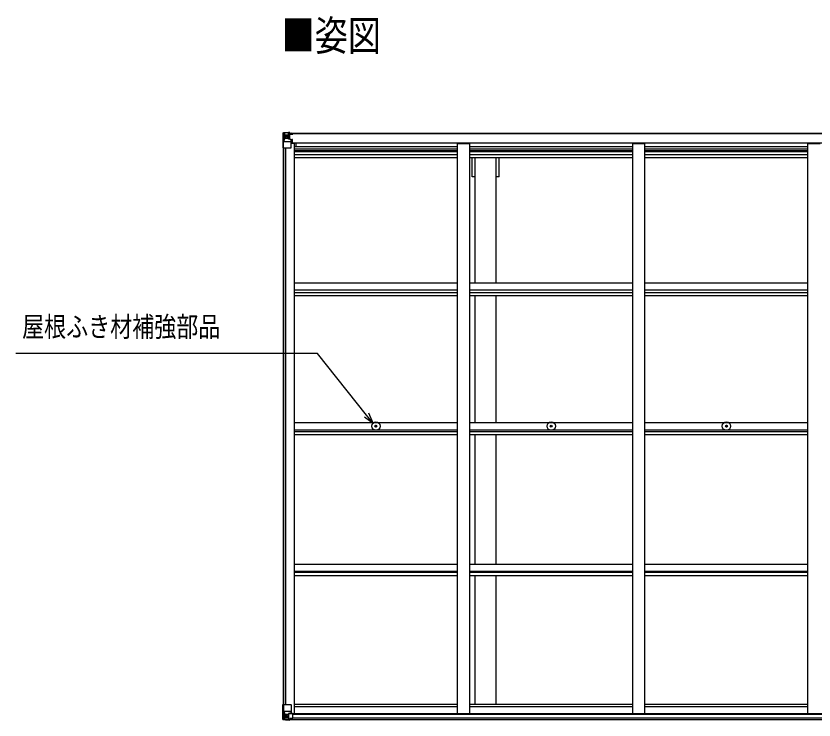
# Model space of a CAD drawing. Units: millimetres, scale not verified. Extents: x -10512 to 10512, y -7425 to 7425.
# Drawn here: x -3581 to -320, y 594 to 3472 of the extents above; entities that cross this region are included whole.
import ezdxf
from ezdxf.enums import TextEntityAlignment as Align

# ---------------------------------------------------------------- set-up
doc = ezdxf.new("R2010")
doc.units = ezdxf.units.MM
doc.header["$LTSCALE"] = 40
for name, color, linetype in [('0-2_USER1', 3, 'Continuous'), ('0-4_YKK_13', 4, 'Continuous'), ('0-5_YKK_A1', 4, 'Continuous'), ('0-6_YKK_D', 6, 'Continuous')]:
    doc.layers.add(name, color=color, linetype=linetype)
doc.styles.add('ＭＳ ゴシック', font='')
doc.styles.get('ＭＳ ゴシック').set_extended_font_data('MS Gothic')

msp = doc.modelspace()

# ---------------------------------------------------------------- linework, layer by layer
at = {"layer": '0-4_YKK_13'}
for p, q in [((-2490.45, 2993.08), (-2490.45, 2993.04)), ((-2489.51, 2994.08), (-2489.51, 2994.08)), ((-2489.51, 2994.04), (-2489.51, 2994.07)), ((-2480.54, 2994.47), (-2488.46, 2993.99)), ((-2487.6, 2993.02), (-2487.61, 2992.95)), ((-2487.61, 2932.37), (-2487.61, 2992.95)), ((-2487.06, 2959.25), (-2482.92, 2971.34)), ((-2483.64, 2989.58), (-2486.37, 2993.25)), ((-2482.78, 2986.07), (-2480.45, 2986.13)), ((-2482.78, 2972.6), (-2482.78, 2986.07)), ((-2480.45, 2972.57), (-2482.78, 2972.6)), ((-2468.45, 2995.25), (-2480.45, 2994.47)), ((-2480.45, 2986.13), (-2468.45, 2986.13)), ((-2480.45, 2972.57), (-2468.45, 2972.57)), ((-2480.45, 2972.57), (-2480.45, 2972.57)), ((-2474.97, 2978.93), (-2474.97, 2977.97)), ((-2469.45, 2986.13), (-2468.45, 2986.13)), ((-2461.95, 2995.77), (-2468.45, 2995.37)), ((-2468.45, 2969.27), (-2468.45, 2995.37)), ((-2468.45, 2994.48), (-2461.95, 2994.88)), ((-2466.95, 2989.66), (-2468.45, 2989.66)), ((-2466.95, 2986.13), (-2468.45, 2986.13)), ((-2466.95, 2972.57), (-2468.45, 2972.57)), ((-2467.62, 2969.01), (-2457.28, 2967.36)), ((-2467.62, 2968.38), (-2467.62, 2969.01)), ((-2457.28, 2966.73), (-2467.62, 2968.38)), ((-2461.95, 2993.96), (-2466.95, 2993.87)), ((-2466.45, 2989.3), (-2466.95, 2989.3)), ((-2462.95, 2984.37), (-2466.95, 2984.37)), ((-2462.95, 2976.17), (-2466.95, 2976.17)), ((-2466.84, 2988), (-2462.95, 2988)), ((-2466.45, 2990.33), (-2466.45, 2988.37)), ((-2458.45, 2990.33), (-2466.45, 2990.33)), ((-2458.45, 2990.3), (-2466.45, 2990.3)), ((-2456.45, 2988.46), (-2466.45, 2988.37)), ((-2466.45, 2988.21), (-2466.45, 2988.37)), ((-2466.45, 2988.37), (-2466.45, 2988.37)), ((-2462.95, 2968.27), (-2462.95, 2988.24)), ((-2461.95, 2994.88), (-2461.95, 2995.77)), ((-2461.95, 2994.37), (-2461.95, 2994.88)), ((-2461.95, 2994.37), (-2461.95, 2993.96)), ((-2461.95, 2993.96), (-2461.95, 2993.14)), ((-2456.95, 2993.57), (-2456.95, 2993.14)), ((-2456.65, 2993.57), (-2456.95, 2993.57)), ((-2456.65, 2993.57), (-2454.96, 2993.14)), ((-2456.45, 2990.07), (-2451.45, 2990.07)), ((-2456.45, 2988.46), (-2456.45, 2990.07)), ((-2451.45, 2991.08), (-2451.45, 2990.07)), ((-2451.45, 2990.07), (-2450.45, 2990.07)), ((-2450.45, 2990.07), (-2450.45, 2991.08)), ((-2450.45, 2990.07), (-2450.45, 2988.5)), ((-2450.45, 2988.39), (-2450.45, 2988.5)), ((-2487.06, 2959.25), (-2480.45, 2959.04)), ((-2480.45, 2959.04), (-2456.45, 2959.04)), ((-2457.28, 2967.36), (-2457.28, 2966.73)), ((-2457, 2967.28), (-2452.95, 2967.25)), ((-2456.45, 2933.37), (-2456.45, 2966.47)), ((-2451.95, 2955.37), (-2456.45, 2955.37)), ((-2435.95, 2952.06), (-2456.45, 2952.06)), ((-2451.95, 2967.24), (-2452.95, 2967.25)), ((-2452.95, 2965.51), (-2451.95, 2965.52)), ((-2451.95, 2952.06), (-2451.95, 2967.24)), ((-2487.61, 2932.37), (-2457.45, 2932.37)), ((-2112.7, 1795.59), (-2111.59, 1795.61)), ((-2112.7, 1794.59), (-2111.59, 1794.58)), ((-2111.59, 1795.61), (-2111.07, 1795.71)), ((-2111.59, 1794.58), (-2111.07, 1794.47)), ((-2110.97, 1796.23), (-2111.07, 1795.71)), ((-2110.97, 1793.96), (-2111.07, 1794.47)), ((-2110.95, 1797.34), (-2110.97, 1796.23)), ((-2110.95, 1792.85), (-2110.97, 1793.96)), ((-2109.95, 1797.34), (-2109.93, 1796.23)), ((-2109.95, 1792.85), (-2109.93, 1793.96)), ((-2109.93, 1796.23), (-2109.83, 1795.71)), ((-2109.93, 1793.96), (-2109.83, 1794.47)), ((-2109.31, 1795.61), (-2109.83, 1795.71)), ((-2109.31, 1794.58), (-2109.83, 1794.47)), ((-2108.21, 1795.59), (-2109.31, 1795.61)), ((-2108.21, 1794.59), (-2109.31, 1794.58)), ((-1396.7, 1795.59), (-1395.59, 1795.61)), ((-1396.7, 1794.59), (-1395.59, 1794.58)), ((-1395.59, 1795.61), (-1395.07, 1795.71)), ((-1395.59, 1794.58), (-1395.07, 1794.47)), ((-1394.97, 1796.23), (-1395.07, 1795.71)), ((-1394.97, 1793.96), (-1395.07, 1794.47)), ((-1394.95, 1797.34), (-1394.97, 1796.23)), ((-1394.95, 1792.85), (-1394.97, 1793.96)), ((-1393.95, 1797.34), (-1393.93, 1796.23)), ((-1393.95, 1792.85), (-1393.93, 1793.96)), ((-1393.93, 1796.23), (-1393.83, 1795.71)), ((-1393.93, 1793.96), (-1393.83, 1794.47)), ((-1393.31, 1795.61), (-1393.83, 1795.71)), ((-1393.31, 1794.58), (-1393.83, 1794.47)), ((-1392.21, 1795.59), (-1393.31, 1795.61)), ((-1392.21, 1794.59), (-1393.31, 1794.58)), ((-680.7, 1795.59), (-679.59, 1795.61)), ((-680.7, 1794.59), (-679.59, 1794.58)), ((-679.59, 1795.61), (-679.07, 1795.71)), ((-679.59, 1794.58), (-679.07, 1794.47)), ((-678.97, 1796.23), (-679.07, 1795.71)), ((-678.97, 1793.96), (-679.07, 1794.47)), ((-678.95, 1797.34), (-678.97, 1796.23)), ((-678.95, 1792.85), (-678.97, 1793.96)), ((-677.95, 1797.34), (-677.93, 1796.23)), ((-677.95, 1792.85), (-677.93, 1793.96)), ((-677.93, 1796.23), (-677.83, 1795.71)), ((-677.93, 1793.96), (-677.83, 1794.47)), ((-677.31, 1795.61), (-677.83, 1795.71)), ((-677.31, 1794.58), (-677.83, 1794.47)), ((-676.21, 1795.59), (-677.31, 1795.61)), ((-676.21, 1794.59), (-677.31, 1794.58)), ((-2490.45, 657.04), (-2457.45, 657.04)), ((-2490.45, 596.33), (-2490.45, 657.04)), ((-2487.61, 657.04), (-2487.61, 596.46)), ((-2456.45, 656.04), (-2456.45, 622.95)), ((-2487.06, 630.16), (-2480.45, 630.38)), ((-2487.06, 630.16), (-2482.92, 618.08)), ((-2480.45, 630.38), (-2456.45, 630.38)), ((-2468.45, 620.83), (-2461.95, 620.83)), ((-2468.45, 620.83), (-2468.45, 594.04)), ((-2457.28, 622.69), (-2467.62, 621.03)), ((-2467.62, 621.03), (-2467.62, 620.83)), ((-2464.93, 620.83), (-2457.28, 622.05)), ((-2461.95, 620.83), (-2452.95, 620.8)), ((-2457.28, 622.05), (-2457.28, 622.69)), ((-2451.95, 619.89), (-2451.95, 599.73)), ((-2489.51, 595.38), (-2489.51, 595.33)), ((-2480.54, 594.95), (-2488.46, 595.42)), ((-2487.6, 596.39), (-2487.61, 596.46)), ((-2483.64, 599.83), (-2486.37, 596.17)), ((-2480.45, 616.84), (-2482.78, 616.81)), ((-2482.78, 616.81), (-2482.78, 603.34)), ((-2482.78, 603.34), (-2480.45, 603.28)), ((-2480.45, 616.84), (-2480.45, 616.84)), ((-2468.45, 616.84), (-2480.45, 616.84)), ((-2480.45, 603.29), (-2468.45, 603.29)), ((-2468.45, 594.16), (-2480.45, 594.94)), ((-2475.93, 610.48), (-2475.93, 611.44)), ((-2461.95, 593.65), (-2461.95, 599.59)), ((-2452.95, 599.02), (-2461.95, 598.96))]:
    msp.add_line(p, q, dxfattribs=at)
for points in [[(-2490.45, 2993.04), (-2490.45, 2932.37), (-2487.61, 2932.37)], [(-2489.51, 2994.08), (-2480.45, 2994.64), (-2468.45, 2995.37)], [(-2476.89, 2979.89), (-2477.85, 2979.89), (-2477.85, 2980.85), (-2476.89, 2980.85)], [(-2475.93, 2981.81), (-2475.93, 2982.77), (-2474.97, 2982.77), (-2474.97, 2981.81)], [(-2474.97, 2977.97), (-2475.93, 2977.97), (-2475.93, 2978.93)], [(-2474.01, 2980.85), (-2473.05, 2980.85), (-2473.05, 2979.89), (-2474.01, 2979.89)], [(-2461.95, 2994.37), (-2466.95, 2994.37), (-2466.95, 2968.91)], [(-2466.45, 2989.3), (-2458.45, 2989.3), (-2458.45, 2991.08)], [(-2451.45, 2988.34), (-2466.45, 2988.21), (-2466.45, 2988.21)], [(-2456.45, 2988.46), (-2456.45, 2988.45), (-2450.45, 2988.5)], [(-2452.95, 2967.25), (-2452.95, 2965.51), (-2456.45, 2965.49)], [(-2489.51, 595.33), (-2480.45, 594.78), (-2461.95, 593.65)], [(-2476.89, 608.56), (-2477.85, 608.56), (-2477.85, 609.52), (-2476.89, 609.52)], [(-2475.93, 611.44), (-2474.97, 611.44), (-2474.97, 610.48)], [(-2474.97, 607.6), (-2474.97, 606.64), (-2475.93, 606.64), (-2475.93, 607.6)], [(-2474.01, 609.52), (-2473.05, 609.52), (-2473.05, 608.56), (-2474.01, 608.56)], [(-2451.95, 599.73), (-2451.96, 599.63), (-2461.95, 599.59)]]:
    msp.add_lwpolyline(points, dxfattribs=at)
for centre, radius in [((-2475.45, 2980.37), 5.3), ((-2110.45, 1795.09), 17), ((-2110.45, 1795.09), 4), ((-1394.45, 1795.09), 17), ((-1394.45, 1795.09), 4), ((-678.45, 1795.09), 17), ((-678.45, 1795.09), 4), ((-2475.45, 609.04), 5.3)]:
    msp.add_circle(centre, radius, dxfattribs=at)
for centre, radius, start, end in [((-2489.45, 2993.08), 0.999, 93.4424, 179.95083), ((-2489.45, 2993.08), 1, 93.50017, 180.00079), ((-2489.45, 2993.04), 0.999, 93.4424, 179.95083), ((-2488.3, 3006.69), 12.7, 269.24466, 275.10311), ((-2486.32, 2993.08), 1.28, 131.17831, 182.45895), ((-2476.89, 2981.81), 0.96, 270, 0), ((-2476.89, 2978.93), 0.96, 0, 90), ((-2474.01, 2981.81), 0.96, 180, 270), ((-2474.01, 2978.93), 0.96, 90, 180), ((-2467.51, 2969.94), 0.937, 182.32209, 263.26766), ((-2467.51, 2969.31), 0.937, 182.32209, 263.26766), ((-2466.45, 2990.83), 0.5, 179.99802, 269.99691), ((-2466.45, 2990.8), 0.5, 180.00109, 270.00109), ((-2466.45, 2987.87), 0.5, 90.52895, 180.04464), ((-2466.44, 2987.7), 0.513, 91.88028, 181.04707), ((-2451.31, 2996.03), 7.69, 268.96999, 276.43426), ((-2457.39, 2966.43), 0.937, 2.32209, 83.26766), ((-2457.39, 2965.8), 0.937, 2.32209, 83.26766), ((-2457.45, 2933.37), 1, 270, 0), ((-2110.45, 1795.09), 2.3, 167.44414, 192.55586), ((-2110.45, 1795.09), 2.3, 77.44414, 102.55586), ((-2110.45, 1795.09), 2.3, 347.44414, 12.55586), ((-1394.45, 1795.09), 2.3, 167.44414, 192.55586), ((-1394.45, 1795.09), 2.3, 77.44414, 102.55586), ((-1394.45, 1795.09), 2.3, 347.44414, 12.55586), ((-678.45, 1795.09), 2.3, 167.44414, 192.55586), ((-678.45, 1795.09), 2.3, 77.44414, 102.55586), ((-678.45, 1795.09), 2.3, 347.44414, 12.55586), ((-2110.45, 1795.09), 2.3, 257.44414, 282.55586), ((-1394.45, 1795.09), 2.3, 257.44414, 282.55586), ((-678.45, 1795.09), 2.3, 257.44414, 282.55586), ((-2457.45, 656.04), 1, 0, 90), ((-2467.51, 620.1), 0.937, 96.73234, 129.06602), ((-2457.39, 623.62), 0.937, 276.73234, 357.67791), ((-2457.39, 622.98), 0.937, 276.73234, 357.67791), ((-2489.45, 596.37), 0.999, 180.04917, 266.5576), ((-2489.45, 596.34), 0.999, 180.04917, 266.5576), ((-2489.45, 596.33), 1, 179.99921, 266.49983), ((-2488.3, 582.72), 12.7, 84.89689, 90.75534), ((-2486.32, 596.34), 1.28, 177.54105, 228.82169), ((-2476.89, 610.48), 0.96, 270, 0), ((-2476.89, 607.6), 0.96, 0, 90), ((-2474.01, 610.48), 0.96, 180, 270), ((-2474.01, 607.6), 0.96, 90, 180)]:
    msp.add_arc(centre, radius, start, end, dxfattribs=at)
for centre, major_axis, ratio, start_param, end_param in [((-2288.51, 3006.39), (201, 12.36), 0.060933, 3.1373463, 3.1378449), ((-2487.51, 2994.16), (2, 0.12), 0.060933, 3.1378449, 4.2119296), ((-2487.32, 2991.06), (-0.02, 3), 0.466854, 5.5234897, 6.1575023), ((-2485.65, 2985.99), (0.03, 5), 0.573921, 4.7320603, 5.5159136), ((-2484.19, 2972.62), (0, 3), 0.468246, 4.2703918, 4.7058971), ((-2562.2, 2986.13), (81.75, 0), 0.061163, 0, 0.0007725), ((-2486.34, 2961.6), (0.85, 2.32), 0.403757, 2.3087461, 3.2744049), ((-2486.34, 627.81), (0.85, -2.32), 0.403757, 3.0087805, 3.9744392), ((-2452.95, 619.89), (1, -0.021), 0.906239, 0.0187047, 1.589501), ((-2487.51, 595.25), (2, -0.12), 0.060933, 2.0712557, 3.1453404), ((-2288.51, 583.02), (201, -12.36), 0.060933, 3.1453404, 3.145839), ((-2487.32, 598.35), (-0.02, -3), 0.466854, 0.125683, 0.7596956), ((-2485.65, 603.42), (0.03, -5), 0.573921, 0.7672717, 1.551125), ((-2484.19, 616.79), (0, -3), 0.468246, 1.5772882, 2.0127935), ((-2562.2, 603.29), (81.75, 0), 0.061163, 6.2824128, 6.2831853), ((-2452.95, 599.73), (1, 0.012), 0.707053, 4.7036637, 6.124411)]:
    msp.add_ellipse(centre, major_axis=major_axis, ratio=ratio, start_param=start_param, end_param=end_param, dxfattribs=at)
at = {"layer": '0-5_YKK_A1'}
for p, q in [((-2466.95, 2993.14), (2542.05, 2993.14)), ((-2466.95, 2991.07), (2542.05, 2991.07)), ((-2456.45, 2951.22), (-2443.45, 2951.22)), ((-2443.45, 620.69), (-2443.45, 2951.22)), ((-2443.45, 2937.8), (-1777.45, 2937.8)), ((-2435.95, 2952.87), (2511.05, 2952.87)), ((-2435.95, 2937.8), (-2435.95, 2952.87)), ((-1777.45, 2950.8), (-1727.45, 2950.8)), ((-1777.45, 620.69), (-1777.45, 2950.8)), ((-1727.45, 620.69), (-1727.45, 2950.8)), ((-1727.45, 2937.8), (-1061.45, 2937.8)), ((-1061.45, 2950.8), (-1011.45, 2950.8)), ((-1061.45, 620.69), (-1061.45, 2950.8)), ((-1011.45, 620.69), (-1011.45, 2950.8)), ((-1011.45, 2937.8), (-345.45, 2937.8)), ((-345.45, 2950.8), (-295.45, 2950.8)), ((-345.45, 620.69), (-345.45, 2950.8)), ((-2488.45, 657.04), (-2488.45, 2932.14)), ((-2479.45, 657.04), (-2479.45, 2932.14)), ((-2478.75, 657.04), (-2478.75, 2932.14)), ((-2443.45, 2928.43), (-1777.45, 2928.43)), ((-2443.45, 2921.36), (-1777.45, 2921.36)), ((-2443.45, 2917.58), (-1777.45, 2917.58)), ((-2443.45, 2906.23), (-1777.45, 2906.23)), ((-1727.45, 2928.43), (-1061.45, 2928.43)), ((-1727.45, 2921.36), (-1061.45, 2921.36)), ((-1727.45, 2917.58), (-1061.45, 2917.58)), ((-1727.45, 2906.23), (-1061.45, 2906.23)), ((-1011.45, 2928.43), (-345.45, 2928.43)), ((-1011.45, 2921.36), (-345.45, 2921.36)), ((-1011.45, 2917.58), (-345.45, 2917.58)), ((-1011.45, 2906.23), (-345.45, 2906.23)), ((-2443.45, 2893.41), (-1777.45, 2893.41)), ((-1727.45, 2893.41), (-1061.45, 2893.41)), ((-1704.95, 2380.62), (-1704.95, 2893.41)), ((-1619.95, 2380.62), (-1619.95, 2893.41)), ((-1607.45, 2814.41), (-1607.45, 2893.41)), ((-1011.45, 2893.41), (-345.45, 2893.41)), ((-1607.45, 2814.41), (-1619.95, 2814.41)), ((-2443.45, 2380.62), (-1777.45, 2380.62)), ((-1727.45, 2380.62), (-1061.45, 2380.62)), ((-1011.45, 2380.62), (-345.45, 2380.62)), ((-2443.45, 2351.66), (-1777.45, 2351.66)), ((-1727.45, 2351.66), (-1061.45, 2351.66)), ((-1011.45, 2351.66), (-345.45, 2351.66)), ((-2443.45, 2341.55), (-1777.45, 2341.55)), ((-2443.45, 2328.68), (-1777.45, 2328.68)), ((-1727.45, 2341.55), (-1061.45, 2341.55)), ((-1727.45, 2328.68), (-1061.45, 2328.68)), ((-1704.95, 1809.8), (-1704.95, 2328.68)), ((-1619.95, 1809.8), (-1619.95, 2328.68)), ((-1011.45, 2341.55), (-345.45, 2341.55)), ((-1011.45, 2328.68), (-345.45, 2328.68)), ((-2443.45, 1809.8), (-1777.45, 1809.8)), ((-1727.45, 1809.8), (-1061.45, 1809.8)), ((-1011.45, 1809.8), (-345.45, 1809.8)), ((-2443.45, 1780.36), (-1777.45, 1780.36)), ((-2443.45, 1773.24), (-1777.45, 1773.24)), ((-1727.45, 1780.36), (-1061.45, 1780.36)), ((-1727.45, 1773.24), (-1061.45, 1773.24)), ((-1011.45, 1780.36), (-345.45, 1780.36)), ((-1011.45, 1773.24), (-345.45, 1773.24)), ((-2443.45, 1760.26), (-1777.45, 1760.26)), ((-1727.45, 1760.26), (-1061.45, 1760.26)), ((-1704.95, 1231.39), (-1704.95, 1760.26)), ((-1619.95, 1231.39), (-1619.95, 1760.26)), ((-1011.45, 1760.26), (-345.45, 1760.26)), ((-2443.45, 1231.39), (-1777.45, 1231.39)), ((-1727.45, 1231.39), (-1061.45, 1231.39)), ((-1011.45, 1231.39), (-345.45, 1231.39)), ((-2443.45, 1201.59), (-1777.45, 1201.59)), ((-2443.45, 1197.82), (-1777.45, 1197.82)), ((-2443.45, 1184.79), (-1777.45, 1184.79)), ((-1727.45, 1201.59), (-1061.45, 1201.59)), ((-1727.45, 1197.82), (-1061.45, 1197.82)), ((-1727.45, 1184.79), (-1061.45, 1184.79)), ((-1704.95, 657.92), (-1704.95, 1184.79)), ((-1619.95, 657.92), (-1619.95, 1184.79)), ((-1011.45, 1201.59), (-345.45, 1201.59)), ((-1011.45, 1197.82), (-345.45, 1197.82)), ((-1011.45, 1184.79), (-345.45, 1184.79)), ((-2443.45, 657.92), (-1777.45, 657.92)), ((-1727.45, 657.92), (-1061.45, 657.92)), ((-1011.45, 657.92), (-345.45, 657.92)), ((-2452.49, 620.68), (2527.59, 620.68)), ((-2443.45, 648.79), (-1777.45, 648.79)), ((-1727.45, 648.79), (-1061.45, 648.79)), ((-1011.45, 648.79), (-345.45, 648.79)), ((-2461.95, 595.25), (2537.05, 595.25)), ((-2451.95, 618.32), (2527.05, 618.32)), ((-2451.95, 602.67), (2527.05, 602.67))]:
    msp.add_line(p, q, dxfattribs=at)
msp.add_lwpolyline([(-1704.95, 2814.41), (-1717.45, 2814.41), (-1717.45, 2893.41)], dxfattribs=at)
at = {"layer": '0-6_YKK_D'}
for points in [[(-2122.28, 1807.3), (-2148.77, 1840.54), (-2349.48, 2092.27), (-3581.38, 2092.27)], [(-2157.68, 1833.44), (-2122.28, 1807.3), (-2139.87, 1847.63)]]:
    msp.add_lwpolyline(points, dxfattribs=at)

# ---------------------------------------------------------------- texts
at = {"layer": '0-2_USER1', "style": 'ＭＳ ゴシック', "width": 0.8}
msp.add_text('■姿図', height=123.8, dxfattribs=at).set_placement((-2495.54, 3292.93), align=Align.BOTTOM_LEFT)
at = {"layer": '0-6_YKK_D', "style": 'ＭＳ ゴシック', "width": 0.8}
msp.add_text('屋根ふき材補強部品', height=82.48, dxfattribs=at).set_placement((-3556.41, 2135.7), align=Align.BOTTOM_LEFT)

doc.saveas('drawing.dxf')
